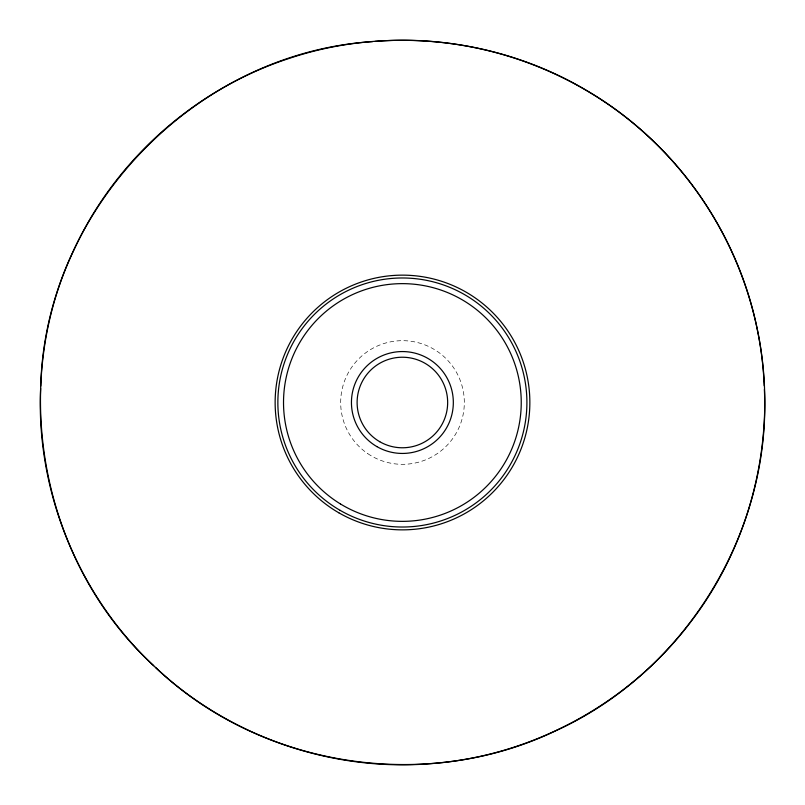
<?xml version="1.0" encoding="UTF-8"?>
<svg xmlns="http://www.w3.org/2000/svg" width="805" height="805" viewBox="0 0 805 805"><rect width="100%" height="100%" fill="white"/><g stroke="black" fill="none" stroke-linecap="round" stroke-linejoin="round"><path stroke-width="0.6" stroke-dasharray="4.03 3.02" d="M367.845 453.698A61.824 61.824 0 0 0 464.163 406.907A61.824 61.824 0 0 0 375.482 346.895A61.824 61.824 0 0 0 367.845 453.698"/><path stroke-width="1.21" d="M40.642 388.463C35.853 491.483 78.457 595.287 153.664 665.755C227.01 735.72 330.694 772.216 431.701 763.573C533.383 755.835 630.396 702.554 691.495 620.917C753.802 539.28 778.465 430.454 757.404 329.929C737.712 231.347 674.701 142.566 588.153 91.438C499.502 37.946 387.537 25.559 289.337 58.373C194.538 89.093 114.179 160.95 73.104 251.744C8.523 388.372 42.051 563.44 153.725 665.685M40.743 386.078C45.241 208.887 195.645 52.738 372.544 41.629M374.989 41.417C475.091 33.146 577.598 69.522 650.531 138.49C718.523 202.095 760.494 292.708 764.217 385.796M155.486 667.345C260.015 767.487 426.489 793.428 556.708 730.286C685.669 671.35 771.442 531.159 764.368 389.439M379.749 441.714A45.281 45.281 0 0 0 447.661 402.5A45.281 45.281 0 0 0 379.749 363.286A45.281 45.281 0 0 0 379.749 441.714M340.475 503.97A118.868 118.868 0 0 0 521.207 405.368A118.868 118.868 0 0 0 345.456 298.152A118.868 118.868 0 0 0 340.475 503.97M376.911 446.614A50.936 50.936 0 0 0 453.326 402.5A50.936 50.936 0 0 0 376.921 358.386A50.936 50.936 0 0 0 376.911 446.614M340.123 510.34A124.523 124.523 0 0 0 526.903 402.5A124.523 124.523 0 0 0 340.123 294.66A124.523 124.523 0 0 0 340.123 510.34M338.825 512.795A127.351 127.351 0 0 0 529.851 402.5A127.351 127.351 0 0 0 338.825 292.205A127.351 127.351 0 0 0 338.825 512.795"/></g></svg>
